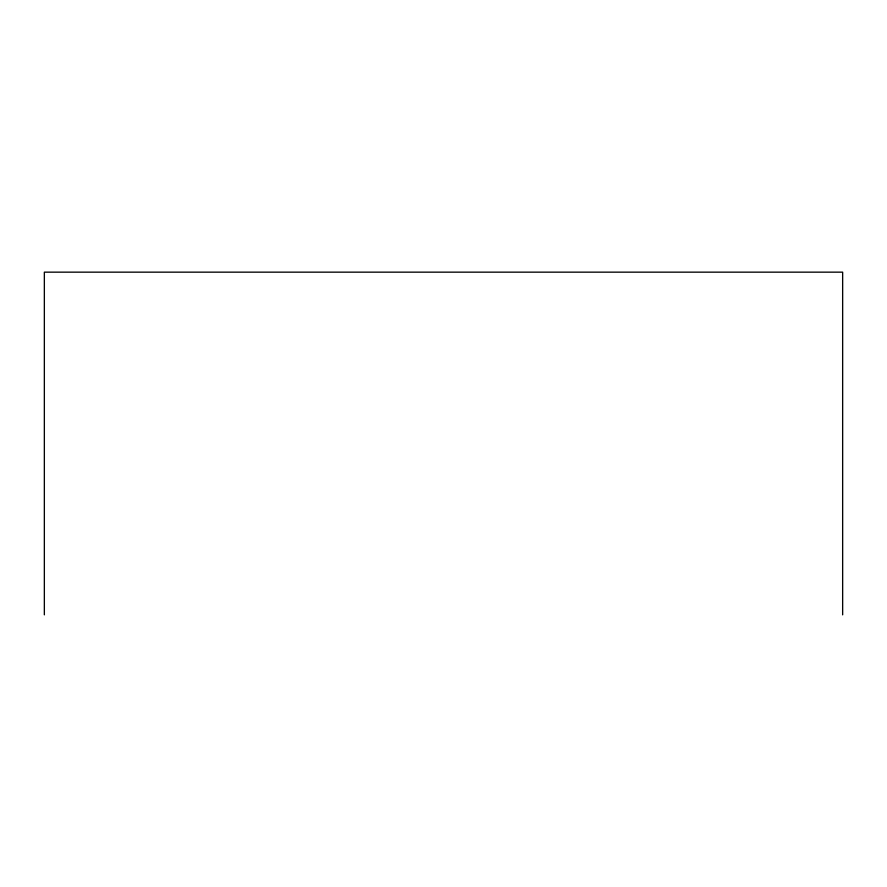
<?xml version="1.0" encoding="UTF-8"?>
<svg xmlns="http://www.w3.org/2000/svg" width="887" height="887" viewBox="0 0 887 887"><rect width="100%" height="100%" fill="white"/><g stroke="black" fill="none" stroke-linecap="round" stroke-linejoin="round"><path stroke-width="1.33" d="M842.65 614.846L842.65 272.154L44.35 272.154L44.35 614.846"/></g></svg>
